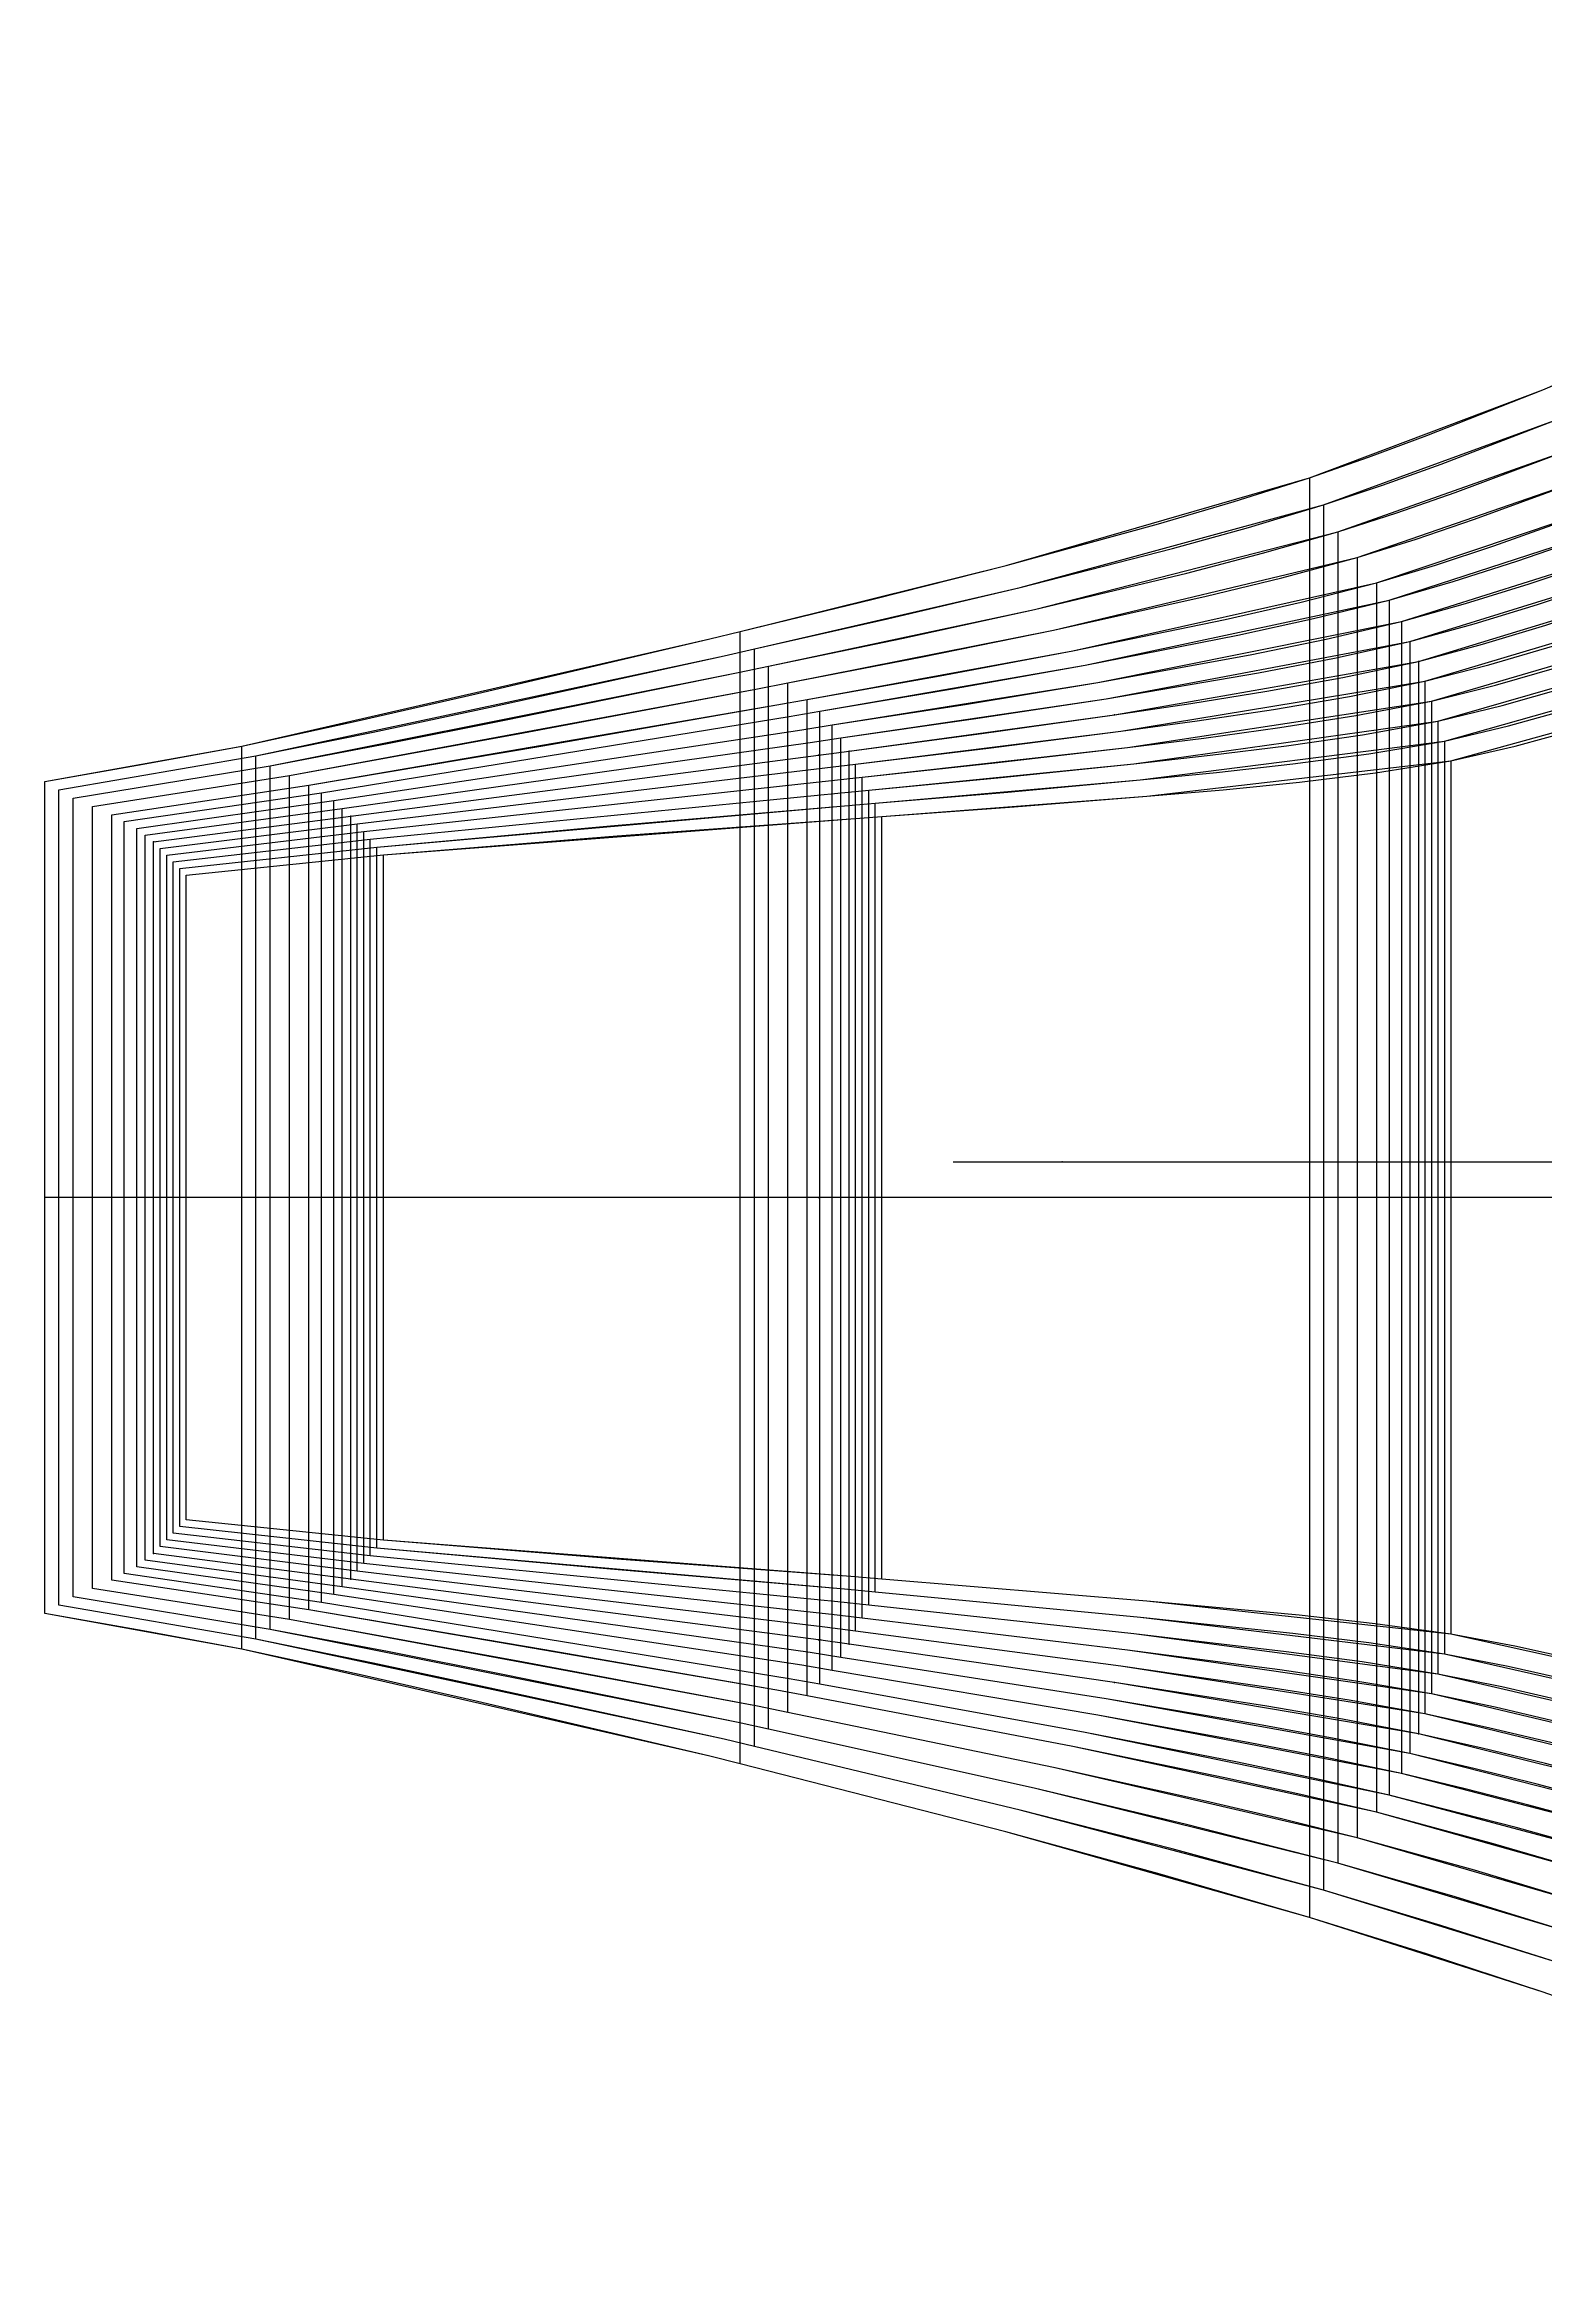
# Model space of a CAD drawing. Extents: x -177 to 1298, y -122 to 890.
# Drawn here: x 322 to 770, y 19 to 685 of the extents above; entities that cross this region are included whole.
import ezdxf

# ---------------------------------------------------------------- set-up
doc = ezdxf.new("R2010")
doc.units = 0

# ---------------------------------------------------------------- blocks, each defined once
blk = doc.blocks.new('ORILEG WB LL_26')
at = {"layer": '1'}
for points in [[(364.4596, 437.5938), (423.2656, 443.6923), (562.8209, 454.4721), (562.8209, 454.4721), (571.9928, 455.1655), (651.0757, 461.1904), (741.8655, 471.7111), (817.5295, 492.6635), (926.1298, 528.282), (995.9594, 553.0343), (1023.0587, 562.7777), (1051.0952, 572.9301)], [(364.4596, 245.2371), (364.4596, 437.5938)], [(741.8655, 211.1198), (651.1164, 220.9318), (571.9928, 227.584), (562.8209, 228.3537), (562.8209, 228.3537), (423.2656, 239.136), (364.4596, 245.2371)], [(1057.8618, 131.1174), (1029.0811, 139.0092), (1001.2554, 146.6165), (929.9093, 166.2202), (817.5524, 194.4142), (741.8655, 211.1198)]]:
    blk.add_lwpolyline(points, dxfattribs=at)
at = {"layer": '5'}
blk.add_line((635.5995, 352.0263), (1091.0672, 352.0263), dxfattribs=at)
at = {"layer": '7'}
blk.add_line((635.5995, 352.0263), (1091.0672, 352.0263), dxfattribs=at)
at = {"layer": '8'}
for p, q in [((741.8655, 471.7111), (741.8655, 211.1198)), ((571.9928, 227.584), (571.9928, 455.1655)), ((423.2656, 239.136), (423.2656, 443.6923))]:
    blk.add_line(p, q, dxfattribs=at)
blk.add_lwpolyline([(1209.3626, 341.4167), (1126.866, 341.4167), (1057.8618, 341.4167), (741.8655, 341.4167), (571.9928, 341.4167), (562.8615, 341.4167), (423.2656, 341.4167), (364.4596, 341.4167)], dxfattribs=at)
at = {"layer": '84'}
for points in [[(364.4596, 437.5938), (423.2656, 443.6923), (493.0242, 449.3057), (562.8209, 454.4721), (562.8209, 454.4721), (571.9928, 455.1655), (611.5508, 457.9849), (651.0757, 461.1904), (673.8671, 463.1208), (696.6255, 465.3763), (719.3128, 468.117), (741.8655, 471.7111), (760.9841, 476.1154), (779.9299, 481.2462), (817.5295, 492.6635), (871.9795, 510.0041), (926.1298, 528.282), (995.9594, 553.0343), (1023.0587, 562.7777), (1051.0952, 572.9301)], [(364.4596, 245.2371), (364.4596, 437.5938)], [(741.8655, 211.1198), (719.2671, 214.244), (696.5874, 216.7662), (651.1164, 220.9318), (571.9928, 227.584), (562.8209, 228.3537), (562.8209, 228.3537), (493.0242, 233.52), (423.2656, 239.136), (364.4596, 245.2371)], [(1057.8618, 131.1174), (1029.0811, 139.0092), (1001.2554, 146.6165), (929.9093, 166.2202), (873.8185, 180.6677), (817.5524, 194.4142), (779.8385, 203.4109), (760.9002, 207.5206), (741.8655, 211.1198)]]:
    blk.add_lwpolyline(points, dxfattribs=at)
at = {"layer": '85'}
for points in [[(741.8655, 471.7111), (741.8655, 211.1198)], [(571.9928, 227.584), (571.9928, 455.1655)], [(423.2656, 239.136), (423.2656, 443.6923)], [(1209.3626, 341.4167), (1126.866, 341.4167), (1057.8618, 341.4167), (741.8655, 341.4167), (571.9928, 341.4167), (562.8615, 341.4167), (423.2656, 341.4167), (364.4596, 341.4167)]]:
    blk.add_lwpolyline(points, dxfattribs=at)
blk = doc.blocks.new('ORILEG WB LL_28')
at = {"layer": '1'}
for points in [[(362.5089, 439.5928), (421.3149, 446.0012), (560.8803, 458.2592), (560.8803, 458.2592), (570.0421, 459.0619), (649.1453, 466.0367), (739.9173, 477.6521), (815.5941, 499.0262), (924.1816, 535.2619), (994.0087, 560.3088), (1021.1105, 570.1666), (1049.1471, 580.4307)], [(362.5089, 243.2381), (362.5089, 439.5928)], [(739.9173, 205.1787), (649.1758, 216.0829), (570.0421, 223.6877), (560.8803, 224.5665), (560.8803, 224.5665), (421.3149, 236.8271), (362.5089, 243.2381)], [(1055.9136, 123.6168), (1027.1303, 131.6203), (999.3046, 139.3419), (927.9611, 159.2403), (815.6093, 188.0566), (739.9173, 205.1787)]]:
    blk.add_lwpolyline(points, dxfattribs=at)
at = {"layer": '5'}
blk.add_line((633.6488, 352.0263), (1089.119, 352.0263), dxfattribs=at)
at = {"layer": '7'}
blk.add_line((633.6488, 352.0263), (1089.119, 352.0263), dxfattribs=at)
at = {"layer": '8'}
for p, q in [((739.9173, 477.6521), (739.9173, 205.1787)), ((570.0421, 223.6877), (570.0421, 459.0619)), ((421.3149, 236.8271), (421.3149, 446.0012))]:
    blk.add_line(p, q, dxfattribs=at)
blk.add_lwpolyline([(1211.3692, 341.4167), (1124.9178, 341.4167), (1055.9136, 341.4167), (739.9173, 341.4167), (570.0421, 341.4167), (560.9133, 341.4167), (421.3149, 341.4167), (362.5089, 341.4167)], dxfattribs=at)
at = {"layer": '84'}
for points in [[(362.5089, 439.5928), (421.3149, 446.0012), (491.0811, 452.308), (560.8803, 458.2592), (560.8803, 458.2592), (570.0421, 459.0619), (609.6128, 462.3562), (649.1453, 466.0367), (671.9367, 468.2618), (694.6926, 470.8068), (717.3723, 473.8243), (739.9173, 477.6521), (759.0359, 482.1936), (777.9868, 487.4311), (815.5941, 499.0262), (870.0364, 516.6843), (924.1816, 535.2619), (994.0087, 560.3088), (1021.1105, 570.1666), (1049.1471, 580.4307)], [(362.5089, 243.2381), (362.5089, 439.5928)], [(739.9173, 205.1787), (717.3215, 208.5391), (694.6443, 211.3331), (649.1758, 216.0829), (570.0421, 223.6877), (560.8803, 224.5665), (560.8803, 224.5665), (491.0811, 230.5178), (421.3149, 236.8271), (362.5089, 243.2381)], [(1055.9136, 123.6168), (1027.1303, 131.6203), (999.3046, 139.3419), (927.9611, 159.2403), (871.8728, 173.9901), (815.6093, 188.0566), (777.8903, 197.2285), (758.952, 201.4449), (739.9173, 205.1787)]]:
    blk.add_lwpolyline(points, dxfattribs=at)
at = {"layer": '85'}
for points in [[(739.9173, 477.6521), (739.9173, 205.1787)], [(570.0421, 223.6877), (570.0421, 459.0619)], [(421.3149, 236.8271), (421.3149, 446.0012)], [(1211.3692, 341.4167), (1124.9178, 341.4167), (1055.9136, 341.4167), (739.9173, 341.4167), (570.0421, 341.4167), (560.9133, 341.4167), (421.3149, 341.4167), (362.5089, 341.4167)]]:
    blk.add_lwpolyline(points, dxfattribs=at)
blk = doc.blocks.new('ORILEG WB LL_30')
at = {"layer": '1'}
for points in [[(360.5607, 441.5917), (419.3667, 448.3126), (558.9398, 462.0489), (558.9398, 462.0489), (568.0939, 462.9608), (647.2174, 470.8856), (737.9666, 483.5932), (813.656, 505.3915), (922.2309, 542.2418), (992.0606, 567.6189), (1019.1598, 577.6062), (1047.1963, 587.9313)], [(360.5607, 241.2391), (360.5607, 441.5917)], [(737.9666, 199.2377), (647.2403, 211.2341), (568.0939, 219.7888), (558.9398, 220.7769), (558.9398, 220.7769), (419.3667, 234.5157), (360.5607, 241.2391)], [(1053.9629, 116.1162), (1025.1822, 124.2111), (997.3565, 132.0547), (926.0104, 152.2603), (813.6687, 181.699), (737.9666, 199.2377)]]:
    blk.add_lwpolyline(points, dxfattribs=at)
at = {"layer": '5'}
blk.add_line((631.7006, 352.0263), (1087.1683, 352.0263), dxfattribs=at)
at = {"layer": '7'}
blk.add_line((631.7006, 352.0263), (1087.1683, 352.0263), dxfattribs=at)
at = {"layer": '8'}
for p, q in [((737.9666, 483.5932), (737.9666, 199.2377)), ((568.0939, 219.7888), (568.0939, 462.9608)), ((419.3667, 234.5157), (419.3667, 448.3126))]:
    blk.add_line(p, q, dxfattribs=at)
blk.add_lwpolyline([(1213.3682, 341.4167), (1122.9671, 341.4167), (1053.9629, 341.4167), (737.9666, 341.4167), (568.0939, 341.4167), (558.9626, 341.4167), (419.3667, 341.4167), (360.5607, 341.4167)], dxfattribs=at)
at = {"layer": '84'}
for points in [[(360.5607, 441.5917), (419.3667, 448.3126), (558.9398, 462.0489), (558.9398, 462.0489), (568.0939, 462.9608), (607.6773, 466.7301), (647.2174, 470.8856), (670.0063, 473.4053), (692.7571, 476.2399), (715.4317, 479.5292), (737.9666, 483.5932), (757.0877, 488.2719), (776.0412, 493.616), (813.656, 505.3915), (868.0933, 523.362), (922.2309, 542.2418), (992.0606, 567.6189), (1019.1598, 577.6062), (1047.1963, 587.9313)], [(360.5607, 241.2391), (360.5607, 441.5917)], [(737.9666, 199.2377), (715.3758, 202.8343), (692.7038, 205.9001), (647.2403, 211.2341), (568.0939, 219.7888), (558.9398, 220.7769), (558.9398, 220.7769), (419.3667, 234.5157), (360.5607, 241.2391)], [(1053.9629, 116.1162), (1025.1822, 124.2111), (997.3565, 132.0547), (926.0104, 152.2603), (869.9272, 167.3124), (813.6687, 181.699), (775.9421, 191.0487), (757.0013, 195.3692), (737.9666, 199.2377)]]:
    blk.add_lwpolyline(points, dxfattribs=at)
at = {"layer": '85'}
for points in [[(737.9666, 483.5932), (737.9666, 199.2377)], [(568.0939, 219.7888), (568.0939, 462.9608)], [(419.3667, 234.5157), (419.3667, 448.3126)], [(1213.3682, 341.4167), (1122.9671, 341.4167), (1053.9629, 341.4167), (737.9666, 341.4167), (568.0939, 341.4167), (558.9626, 341.4167), (419.3667, 341.4167), (360.5607, 341.4167)]]:
    blk.add_lwpolyline(points, dxfattribs=at)
blk = doc.blocks.new('ORILEG WB LL_32')
at = {"layer": '1'}
for points in [[(358.6125, 443.5907), (417.4186, 450.6214), (556.9992, 465.8361), (556.9992, 465.8361), (566.1457, 466.8597), (645.2896, 475.7319), (736.0184, 489.5342), (811.718, 511.7542), (920.2827, 549.2217), (990.1124, 574.8884), (1017.2116, 584.9874), (1045.2456, 595.4319)], [(358.6125, 239.2401), (358.6125, 443.5907)], [(736.0184, 193.2966), (645.3048, 206.3852), (566.1457, 215.8924), (556.9992, 216.9897), (556.9992, 216.9897), (417.4186, 232.2069), (358.6125, 239.2401)], [(1052.0147, 108.6155), (1023.234, 116.8299), (995.4083, 124.7852), (924.0622, 145.2804), (811.7282, 175.3413), (736.0184, 193.2966)]]:
    blk.add_lwpolyline(points, dxfattribs=at)
at = {"layer": '5'}
blk.add_line((629.7524, 352.0263), (1085.2201, 352.0263), dxfattribs=at)
at = {"layer": '7'}
blk.add_line((629.7524, 352.0263), (1085.2201, 352.0263), dxfattribs=at)
at = {"layer": '8'}
for p, q in [((736.0184, 489.5342), (736.0184, 193.2966)), ((566.1457, 215.8924), (566.1457, 466.8597)), ((417.4186, 232.2069), (417.4186, 450.6214))]:
    blk.add_line(p, q, dxfattribs=at)
blk.add_lwpolyline([(1215.3647, 341.4167), (1121.0189, 341.4167), (1052.0147, 341.4167), (736.0184, 341.4167), (566.1457, 341.4167), (557.0144, 341.4167), (417.4186, 341.4167), (358.6125, 341.4167)], dxfattribs=at)
at = {"layer": '84'}
for points in [[(358.6125, 443.5907), (417.4186, 450.6214), (556.9992, 465.8361), (556.9992, 465.8361), (566.1457, 466.8597), (605.7392, 471.104), (645.2896, 475.7319), (668.0759, 478.5462), (690.8216, 481.6704), (713.4886, 485.234), (736.0184, 489.5342), (755.137, 494.3501), (774.0955, 499.7984), (811.718, 511.7542), (866.1502, 530.0422), (920.2827, 549.2217), (990.1124, 574.8884), (1017.2116, 584.9874), (1045.2456, 595.4319)], [(358.6125, 239.2401), (358.6125, 443.5907)], [(736.0184, 193.2966), (713.4302, 197.1294), (690.7607, 200.4696), (645.3048, 206.3852), (566.1457, 215.8924), (556.9992, 216.9897), (556.9992, 216.9897), (417.4186, 232.2069), (358.6125, 239.2401)], [(1052.0147, 108.6155), (1023.234, 116.8299), (995.4083, 124.7852), (924.0622, 145.2804), (867.979, 160.6347), (811.7282, 175.3413), (773.9939, 184.8689), (755.0506, 189.2936), (736.0184, 193.2966)]]:
    blk.add_lwpolyline(points, dxfattribs=at)
at = {"layer": '85'}
for points in [[(736.0184, 489.5342), (736.0184, 193.2966)], [(566.1457, 215.8924), (566.1457, 466.8597)], [(417.4186, 232.2069), (417.4186, 450.6214)], [(1215.3647, 341.4167), (1121.0189, 341.4167), (1052.0147, 341.4167), (736.0184, 341.4167), (566.1457, 341.4167), (557.0144, 341.4167), (417.4186, 341.4167), (358.6125, 341.4167)]]:
    blk.add_lwpolyline(points, dxfattribs=at)
blk = doc.blocks.new('ORILEG WB LL_34')
at = {"layer": '1'}
for points in [[(356.6618, 445.5897), (415.4679, 452.9328), (555.0561, 469.6257), (555.0561, 469.6257), (564.195, 470.756), (643.3592, 480.5782), (734.0677, 495.4753), (809.78, 518.1194), (918.332, 556.2016), (988.1617, 582.1579), (1015.2609, 592.3687), (1043.2974, 602.9325)], [(356.6618, 237.2411), (356.6618, 445.5897)], [(734.0677, 187.3555), (643.3668, 201.5364), (564.195, 211.9935), (555.0561, 213.2), (555.0561, 213.2), (415.4679, 229.8955), (356.6618, 237.2411)], [(1050.064, 101.1149), (1021.2833, 109.4487), (993.4575, 117.5157), (922.1115, 138.3005), (809.7851, 168.9837), (734.0677, 187.3555)]]:
    blk.add_lwpolyline(points, dxfattribs=at)
at = {"layer": '5'}
blk.add_line((627.8017, 352.0263), (1083.2694, 352.0263), dxfattribs=at)
at = {"layer": '7'}
blk.add_line((627.8017, 352.0263), (1083.2694, 352.0263), dxfattribs=at)
at = {"layer": '8'}
for p, q in [((734.0677, 495.4753), (734.0677, 187.3555)), ((564.195, 211.9935), (564.195, 470.756)), ((415.4679, 229.8955), (415.4679, 452.9328))]:
    blk.add_line(p, q, dxfattribs=at)
blk.add_lwpolyline([(1217.3509, 341.4167), (1119.0682, 341.4167), (1050.064, 341.4167), (734.0677, 341.4167), (564.195, 341.4167), (555.0637, 341.4167), (415.4679, 341.4167), (356.6618, 341.4167)], dxfattribs=at)
at = {"layer": '84'}
for points in [[(356.6618, 445.5897), (415.4679, 452.9328), (555.0561, 469.6257), (555.0561, 469.6257), (564.195, 470.756), (603.8038, 475.4753), (643.3592, 480.5782), (666.1455, 483.6872), (688.8862, 487.1009), (711.5455, 490.9389), (734.0677, 495.4753), (753.1888, 500.4283), (772.1499, 505.9833), (809.78, 518.1194), (864.2046, 536.7249), (918.332, 556.2016), (988.1617, 582.1579), (1015.2609, 592.3687), (1043.2974, 602.9325)], [(356.6618, 237.2411), (356.6618, 445.5897)], [(734.0677, 187.3555), (711.4845, 191.4246), (688.8176, 195.0365), (643.3668, 201.5364), (564.195, 211.9935), (555.0561, 213.2), (555.0561, 213.2), (415.4679, 229.8955), (356.6618, 237.2411)], [(1050.064, 101.1149), (1021.2833, 109.4487), (993.4575, 117.5157), (922.1115, 138.3005), (866.0334, 153.9545), (809.7851, 168.9837), (772.0458, 178.6891), (753.0999, 183.2179), (734.0677, 187.3555)]]:
    blk.add_lwpolyline(points, dxfattribs=at)
at = {"layer": '85'}
for points in [[(734.0677, 495.4753), (734.0677, 187.3555)], [(564.195, 211.9935), (564.195, 470.756)], [(415.4679, 229.8955), (415.4679, 452.9328)], [(1217.3509, 341.4167), (1119.0682, 341.4167), (1050.064, 341.4167), (734.0677, 341.4167), (564.195, 341.4167), (555.0637, 341.4167), (415.4679, 341.4167), (356.6618, 341.4167)]]:
    blk.add_lwpolyline(points, dxfattribs=at)
blk = doc.blocks.new('ORILEG WB LL_36')
at = {"layer": '1'}
for points in [[(354.7136, 447.5887), (413.5197, 455.2443), (553.1155, 473.4154), (553.1155, 473.4154), (562.2443, 474.6575), (641.4313, 485.4296), (732.1195, 501.4164), (807.8445, 524.4846), (916.3838, 563.1816), (986.2135, 589.4274), (1013.3102, 599.7499), (1041.3493, 610.4332)], [(354.7136, 235.2422), (354.7136, 447.5887)], [(732.1195, 181.4145), (641.4313, 196.6926), (562.2443, 208.0997), (553.1155, 209.4129), (553.1155, 209.4129), (413.5197, 227.5866), (354.7136, 235.2422)], [(1048.1158, 93.6143), (1019.3325, 102.0674), (991.5094, 110.2488), (920.1633, 131.3206), (807.8445, 162.6286), (732.1195, 181.4145)]]:
    blk.add_lwpolyline(points, dxfattribs=at)
at = {"layer": '2'}
for p in [(732.1195, 501.4164), (562.2443, 474.6575), (553.1155, 473.4154), (553.1155, 473.4154), (413.5197, 455.2443), (354.7136, 447.5887), (354.7136, 447.5887), (625.8535, 352.0263), (354.7136, 341.4167), (354.7136, 235.2422), (354.7136, 235.2422), (413.5197, 227.5866), (553.1155, 209.4129), (553.1155, 209.4129), (562.2443, 208.0997), (732.1195, 181.4145)]:
    blk.add_point(p, dxfattribs=at)
at = {"layer": '3'}
for p in [(732.1195, 501.4164), (641.4313, 485.4296), (562.2443, 474.6575), (413.5197, 455.2443), (413.5197, 341.4167), (553.1155, 341.4167), (562.2443, 341.4167), (732.1195, 341.4167), (413.5197, 227.5866), (562.2443, 208.0997), (641.4313, 196.6926), (732.1195, 181.4145), (732.1195, 181.4145)]:
    blk.add_point(p, dxfattribs=at)
at = {"layer": '4'}
for p in [(732.1195, 501.4164, -3.998), (553.1155, 473.4154, -3.998), (553.1155, 209.4129, -3.998), (732.1195, 181.4145, -3.998), (732.1195, 181.4145, -3.998)]:
    blk.add_point(p, dxfattribs=at)
at = {"layer": '5'}
blk.add_line((625.8535, 352.0263), (1081.3212, 352.0263), dxfattribs=at)
at = {"layer": '7'}
blk.add_line((625.8535, 352.0263), (1081.3212, 352.0263), dxfattribs=at)
at = {"layer": '8'}
for p, q in [((732.1195, 501.4164), (732.1195, 181.4145)), ((562.2443, 208.0997), (562.2443, 474.6575)), ((413.5197, 227.5866), (413.5197, 455.2443))]:
    blk.add_line(p, q, dxfattribs=at)
blk.add_lwpolyline([(1219.3372, 341.4167), (1117.1175, 341.4167), (1048.1158, 341.4167), (732.1195, 341.4167), (562.2443, 341.4167), (553.1155, 341.4167), (413.5197, 341.4167), (354.7136, 341.4167)], dxfattribs=at)
at = {"layer": '84'}
for points in [[(354.7136, 447.5887), (413.5197, 455.2443), (553.1155, 473.4154), (553.1155, 473.4154), (562.2443, 474.6575), (601.8658, 479.8543), (641.4313, 485.4296), (664.2151, 488.8307), (686.9507, 492.534), (709.6024, 496.6437), (732.1195, 501.4164), (751.2381, 506.5065), (770.2043, 512.1682), (807.8445, 524.4846), (862.2615, 543.4076), (916.3838, 563.1816), (986.2135, 589.4274), (1013.3102, 599.7499), (1041.3493, 610.4332)], [(354.7136, 235.2422), (354.7136, 447.5887)], [(732.1195, 181.4145), (709.5363, 185.7198), (686.8745, 189.6085), (641.4313, 196.6926), (562.2443, 208.0997), (553.1155, 209.4129), (553.1155, 209.4129), (413.5197, 227.5866), (354.7136, 235.2422)], [(1048.1158, 93.6143), (1019.3325, 102.0674), (991.5094, 110.2488), (920.1633, 131.3206), (864.0852, 147.2769), (807.8445, 162.6286), (770.095, 172.5092), (751.1466, 177.1422), (732.1195, 181.4145)]]:
    blk.add_lwpolyline(points, dxfattribs=at)
at = {"layer": '85'}
for points in [[(732.1195, 501.4164), (732.1195, 181.4145)], [(562.2443, 208.0997), (562.2443, 474.6575)], [(413.5197, 227.5866), (413.5197, 455.2443)], [(1219.3372, 341.4167), (1117.1175, 341.4167), (1048.1158, 341.4167), (732.1195, 341.4167), (562.2443, 341.4167), (553.1155, 341.4167), (413.5197, 341.4167), (354.7136, 341.4167)]]:
    blk.add_lwpolyline(points, dxfattribs=at)
at = {"layer": '1'}
for s, p in [('# 754', (732.1195, 501.4164)), ('# 753', (553.1155, 473.4154)), ('# 4', (562.2443, 474.6575)), ('# 3', (413.5197, 455.2443)), ('# 548', (354.7136, 447.5887)), ('# 548', (354.7136, 447.5887)), ('# 547', (354.7136, 235.2422)), ('# 547', (354.7136, 235.2422)), ('# 2', (413.5197, 227.5866)), ('# 752', (553.1155, 209.4129)), ('# 1', (562.2443, 208.0997)), ('# 751', (732.1195, 181.4145)), ('# 751', (732.1195, 181.4145))]:
    blk.add_text(s, height=0.25, dxfattribs=at).set_placement(p)
at = {"layer": '8'}
for s, p in [('# 754', (732.1195, 501.4164)), ('NM', (732.1195, 501.4164)), ('# 4', (562.2443, 474.6575)), ('# 3', (413.5197, 455.2443)), ('# 0', (354.7136, 341.4167)), ('# 0', (553.1155, 341.4167)), ('# 0', (732.1195, 341.4167)), ('# 2', (413.5197, 227.5866)), ('NM', (413.5197, 227.5866)), ('# 1', (562.2443, 208.0997)), ('NM', (562.2443, 208.0997)), ('# 751', (732.1195, 181.4145))]:
    blk.add_text(s, height=0.25, dxfattribs=at).set_placement(p)
at = {"layer": '85'}
for p in [(732.1195, 501.4164), (413.5197, 227.5866), (562.2443, 208.0997)]:
    blk.add_text('NM', height=0.25, dxfattribs=at).set_placement(p)
blk = doc.blocks.new('ORILEG WB LL_38')
at = {"layer": '1'}
for points in [[(352.2117, 449.5877), (411.0178, 457.5531), (550.6238, 477.2025), (550.6238, 477.2025), (559.7449, 478.5487), (638.9472, 490.2709), (729.6176, 507.3574), (805.3528, 530.8474), (913.8819, 570.1615), (983.7141, 596.6943), (1010.8108, 607.1312), (1038.8474, 617.9338)], [(352.2117, 233.2432), (352.2117, 449.5877)], [(729.6176, 175.4734), (638.9396, 191.8412), (559.7449, 204.1983), (550.6238, 205.6232), (550.6238, 205.6232), (411.0178, 225.2752), (352.2117, 233.2432)], [(1045.6139, 86.1137), (1016.8332, 94.6862), (989.0049, 102.9767), (917.6614, 124.3305), (805.3477, 156.2659), (729.6176, 175.4734)]]:
    blk.add_lwpolyline(points, dxfattribs=at)
at = {"layer": '5'}
blk.add_line((623.3516, 352.0263), (1078.8193, 352.0263), dxfattribs=at)
at = {"layer": '7'}
blk.add_line((623.3516, 352.0263), (1078.8193, 352.0263), dxfattribs=at)
at = {"layer": '8'}
for p, q in [((729.6176, 507.3574), (729.6176, 175.4734)), ((559.7449, 204.1983), (559.7449, 478.5487)), ((411.0178, 225.2752), (411.0178, 457.5531))]:
    blk.add_line(p, q, dxfattribs=at)
blk.add_lwpolyline([(1220.8587, 341.4167), (1114.6181, 341.4167), (1045.6139, 341.4167), (729.6176, 341.4167), (559.7449, 341.4167), (550.6136, 341.4167), (411.0178, 341.4167), (352.2117, 341.4167)], dxfattribs=at)
at = {"layer": '84'}
for points in [[(352.2117, 449.5877), (411.0178, 457.5531), (550.6238, 477.2025), (550.6238, 477.2025), (559.7449, 478.5487), (599.3765, 484.218), (638.9472, 490.2709), (684.4589, 497.9645), (707.1056, 502.346), (729.6176, 507.3574), (748.7362, 512.5847), (767.7049, 518.3506), (805.3528, 530.8474), (859.7646, 550.0879), (913.8819, 570.1615), (983.7141, 596.6943), (1010.8108, 607.1312), (1038.8474, 617.9338)], [(352.2117, 233.2432), (352.2117, 449.5877)], [(729.6176, 175.4734), (707.037, 180.0175), (684.3777, 184.1755), (638.9396, 191.8412), (559.7449, 204.1983), (550.6238, 205.6232), (550.6238, 205.6232), (411.0178, 225.2752), (352.2117, 233.2432)], [(1045.6139, 86.1137), (1016.8332, 94.6862), (989.0049, 102.9767), (917.6614, 124.3305), (861.5858, 140.5916), (805.3477, 156.2659), (767.5931, 166.3269), (748.6447, 171.064), (729.6176, 175.4734)]]:
    blk.add_lwpolyline(points, dxfattribs=at)
at = {"layer": '85'}
for points in [[(729.6176, 507.3574), (729.6176, 175.4734)], [(559.7449, 204.1983), (559.7449, 478.5487)], [(411.0178, 225.2752), (411.0178, 457.5531)], [(1220.8587, 341.4167), (1114.6181, 341.4167), (1045.6139, 341.4167), (729.6176, 341.4167), (559.7449, 341.4167), (550.6136, 341.4167), (411.0178, 341.4167), (352.2117, 341.4167)]]:
    blk.add_lwpolyline(points, dxfattribs=at)
blk = doc.blocks.new('ORILEG WB LL_40')
at = {"layer": '1'}
for points in [[(349.7123, 451.5867), (408.5184, 459.8645), (548.1321, 480.9922), (548.1321, 480.9922), (557.2456, 482.4451), (636.4682, 495.1172), (727.1182, 513.2985), (802.8661, 537.2126), (911.3825, 577.1414), (981.2122, 603.9638), (1008.3089, 614.5124), (1036.348, 625.4344)], [(349.7123, 231.2442), (349.7123, 451.5867)], [(727.1182, 169.5324), (636.4529, 186.9923), (557.2456, 200.3019), (548.1321, 201.8335), (548.1321, 201.8335), (408.5184, 222.9638), (349.7123, 231.2442)], [(1043.1146, 78.6131), (1014.3313, 87.3049), (986.5056, 95.7073), (915.1621, 117.3506), (802.856, 149.9083), (727.1182, 169.5324)]]:
    blk.add_lwpolyline(points, dxfattribs=at)
at = {"layer": '5'}
blk.add_line((620.8523, 352.0263), (1076.32, 352.0263), dxfattribs=at)
at = {"layer": '7'}
blk.add_line((620.8523, 352.0263), (1076.32, 352.0263), dxfattribs=at)
at = {"layer": '8'}
for p, q in [((727.1182, 513.2985), (727.1182, 169.5324)), ((557.2456, 200.3019), (557.2456, 482.4451)), ((408.5184, 222.9638), (408.5184, 459.8645))]:
    blk.add_line(p, q, dxfattribs=at)
blk.add_lwpolyline([(1222.3801, 341.4167), (1112.1162, 341.4167), (1043.1146, 341.4167), (727.1182, 341.4167), (557.2456, 341.4167), (548.1143, 341.4167), (408.5184, 341.4167), (349.7123, 341.4167)], dxfattribs=at)
at = {"layer": '84'}
for points in [[(349.7123, 451.5867), (408.5184, 459.8645), (548.1321, 480.9922), (548.1321, 480.9922), (557.2456, 482.4451), (596.8873, 488.5868), (636.4682, 495.1172), (681.9697, 503.3925), (704.6113, 508.0509), (727.1182, 513.2985), (746.2343, 518.663), (765.2055, 524.5354), (802.8661, 537.2126), (857.2678, 556.7706), (911.3825, 577.1414), (981.2122, 603.9638), (1008.3089, 614.5124), (1036.348, 625.4344)], [(349.7123, 231.2442), (349.7123, 451.5867)], [(727.1182, 169.5324), (704.5351, 174.3126), (681.8834, 178.7449), (636.4529, 186.9923), (557.2456, 200.3019), (548.1321, 201.8335), (548.1321, 201.8335), (408.5184, 222.9638), (349.7123, 231.2442)], [(1043.1146, 78.6131), (1014.3313, 87.3049), (986.5056, 95.7073), (915.1621, 117.3506), (859.089, 133.9114), (802.856, 149.9083), (765.0938, 160.1471), (746.1403, 164.9883), (727.1182, 169.5324)]]:
    blk.add_lwpolyline(points, dxfattribs=at)
at = {"layer": '85'}
for points in [[(727.1182, 513.2985), (727.1182, 169.5324)], [(557.2456, 200.3019), (557.2456, 482.4451)], [(408.5184, 222.9638), (408.5184, 459.8645)], [(1222.3801, 341.4167), (1112.1162, 341.4167), (1043.1146, 341.4167), (727.1182, 341.4167), (557.2456, 341.4167), (548.1143, 341.4167), (408.5184, 341.4167), (349.7123, 341.4167)]]:
    blk.add_lwpolyline(points, dxfattribs=at)
blk = doc.blocks.new('ORILEG WB LL_42')
at = {"layer": '1'}
for points in [[(345.9608, 453.5856), (404.7668, 462.2115), (544.3906, 484.9927), (544.3906, 484.9927), (553.494, 486.565), (632.7395, 500.3039), (723.3667, 519.7094), (799.1323, 544.2586), (907.6309, 585.1119), (977.4632, 612.4017), (1004.5599, 623.1332), (1032.5964, 634.1847)], [(345.9608, 229.2452), (345.9608, 453.5856)], [(723.3667, 163.1214), (632.7141, 181.8082), (553.494, 196.182), (544.3906, 197.833), (544.3906, 197.833), (404.7668, 220.6168), (345.9608, 229.2452)], [(1039.363, 69.8628), (1010.5822, 78.735), (982.754, 87.3049), (911.4105, 109.3801), (799.1145, 142.8725), (723.3667, 163.1214)]]:
    blk.add_lwpolyline(points, dxfattribs=at)
at = {"layer": '5'}
blk.add_line((617.1007, 352.0263), (1072.5684, 352.0263), dxfattribs=at)
at = {"layer": '7'}
blk.add_line((617.1007, 352.0263), (1072.5684, 352.0263), dxfattribs=at)
at = {"layer": '8'}
for p, q in [((723.3667, 519.7094), (723.3667, 163.1214)), ((553.494, 196.182), (553.494, 486.565)), ((404.7668, 220.6168), (404.7668, 462.2115))]:
    blk.add_line(p, q, dxfattribs=at)
blk.add_lwpolyline([(1225.6415, 341.4167), (1108.3672, 341.4167), (1039.363, 341.4167), (723.3667, 341.4167), (553.494, 341.4167), (544.3627, 341.4167), (404.7668, 341.4167), (345.9608, 341.4167)], dxfattribs=at)
at = {"layer": '84'}
for points in [[(345.9608, 453.5856), (404.7668, 462.2115), (544.3906, 484.9927), (544.3906, 484.9927), (553.494, 486.565), (593.151, 493.2401), (632.7395, 500.3039), (678.2334, 509.2243), (700.8673, 514.1875), (723.3667, 519.7094), (742.4878, 525.2568), (761.4641, 531.2893), (799.1323, 544.2586), (853.5264, 564.2915), (907.6309, 585.1119), (977.4632, 612.4017), (1004.5599, 623.1332), (1032.5964, 634.1847)], [(345.9608, 229.2452), (345.9608, 453.5856)], [(723.3667, 163.1214), (700.7861, 168.1785), (678.1369, 172.9182), (632.7141, 181.8082), (553.494, 196.182), (544.3906, 197.833), (544.3906, 197.833), (404.7668, 220.6168), (345.9608, 229.2452)], [(1039.363, 69.8628), (1010.5822, 78.735), (982.754, 87.3049), (911.4105, 109.3801), (855.34, 126.393), (799.1145, 142.8725), (761.3447, 153.3983), (723.3667, 163.1214)]]:
    blk.add_lwpolyline(points, dxfattribs=at)
at = {"layer": '85'}
for points in [[(723.3667, 519.7094), (723.3667, 163.1214)], [(553.494, 196.182), (553.494, 486.565)], [(404.7668, 220.6168), (404.7668, 462.2115)], [(1225.6415, 341.4167), (1108.3672, 341.4167), (1039.363, 341.4167), (723.3667, 341.4167), (553.494, 341.4167), (544.3627, 341.4167), (404.7668, 341.4167), (345.9608, 341.4167)]]:
    blk.add_lwpolyline(points, dxfattribs=at)
blk = doc.blocks.new('ORILEG WB LL_44')
at = {"layer": '1'}
for points in [[(342.2117, 455.5846), (401.0152, 464.4543), (540.6467, 488.3989), (540.6467, 488.3989), (549.7424, 490.0575), (629.0031, 504.5431), (719.6176, 524.8098), (789.2365, 548.2667), (888.8807, 587.1185), (969.5181, 619.1428), (1000.8109, 631.7336), (1028.8474, 642.935)], [(342.2117, 227.2462), (342.2117, 455.5846)], [(719.6176, 158.0211), (628.9726, 177.5664), (549.7424, 192.6895), (540.6467, 194.4269), (540.6467, 194.4269), (401.0152, 218.374), (342.2117, 227.2462)], [(1035.6139, 61.1125), (1006.8332, 70.1142), (974.7962, 80.1904), (892.6602, 106.134), (789.3406, 138.4123), (719.6176, 158.0211)]]:
    blk.add_lwpolyline(points, dxfattribs=at)
at = {"layer": '5'}
blk.add_line((613.3516, 352.0263), (1068.8194, 352.0263), dxfattribs=at)
at = {"layer": '7'}
blk.add_line((613.3516, 352.0263), (1068.8194, 352.0263), dxfattribs=at)
at = {"layer": '8'}
for p, q in [((719.6176, 524.8098), (719.6176, 158.0211)), ((549.7424, 192.6895), (549.7424, 490.0575)), ((401.0152, 218.374), (401.0152, 464.4543))]:
    blk.add_line(p, q, dxfattribs=at)
blk.add_lwpolyline([(1228.9028, 341.4167), (1104.6181, 341.4167), (1035.6139, 341.4167), (719.6176, 341.4167), (549.7424, 341.4167), (540.6137, 341.4167), (401.0152, 341.4167), (342.2117, 341.4167)], dxfattribs=at)
at = {"layer": '84'}
for points in [[(342.2117, 455.5846), (401.0152, 464.4543), (470.8602, 476.2551), (540.6467, 488.3989), (540.6467, 488.3989), (549.7424, 490.0575), (589.4121, 497.1085), (629.0031, 504.5431), (674.5021, 513.8801), (697.131, 519.0567), (719.6176, 524.8098), (737.197, 530.1209), (754.6366, 535.8892), (789.2365, 548.2667), (839.1805, 567.3675), (888.8807, 587.1185), (969.5181, 619.1428), (1000.8109, 631.7336), (1028.8474, 642.935)], [(342.2117, 227.2462), (342.2117, 455.5846)], [(719.6176, 158.0211), (697.0472, 163.3144), (674.4031, 168.2674), (628.9726, 177.5664), (549.7424, 192.6895), (540.6467, 194.4269), (540.6467, 194.4269), (470.8602, 206.5732), (401.0152, 218.374), (342.2117, 227.2462)], [(1035.6139, 61.1125), (1006.8332, 70.1142), (974.7962, 80.1904), (892.6602, 106.134), (841.0601, 122.4738), (789.3406, 138.4123), (754.5833, 148.6027), (719.6176, 158.0211)]]:
    blk.add_lwpolyline(points, dxfattribs=at)
at = {"layer": '85'}
for points in [[(719.6176, 524.8098), (719.6176, 158.0211)], [(549.7424, 192.6895), (549.7424, 490.0575)], [(401.0152, 218.374), (401.0152, 464.4543)], [(1228.9028, 341.4167), (1104.6181, 341.4167), (1035.6139, 341.4167), (719.6176, 341.4167), (549.7424, 341.4167), (540.6137, 341.4167), (401.0152, 341.4167), (342.2117, 341.4167)]]:
    blk.add_lwpolyline(points, dxfattribs=at)
blk = doc.blocks.new('ORILEG WB LL_46')
at = {"layer": '1'}
for points in [[(336.4611, 458.084), (395.2672, 467.3575), (534.9088, 493.2223), (534.9088, 493.2223), (543.9944, 495.0206), (623.2805, 510.7407), (713.867, 532.4298), (783.5062, 556.4861), (883.1301, 596.2092), (963.7726, 628.7745), (995.0603, 641.5736), (1023.0968, 652.935)], [(336.4611, 224.7469), (336.4611, 458.084)], [(713.867, 150.4011), (623.2399, 171.3688), (543.9944, 187.7289), (534.9088, 189.6034), (534.9088, 189.6034), (395.2672, 215.4683), (336.4611, 224.7469)], [(1029.8634, 51.1125), (1001.0826, 60.2844), (969.0456, 70.5663), (886.9096, 97.0382), (783.6002, 130.2004), (713.867, 150.4011)]]:
    blk.add_lwpolyline(points, dxfattribs=at)
at = {"layer": '5'}
blk.add_line((607.6011, 352.0263), (1063.0688, 352.0263), dxfattribs=at)
at = {"layer": '7'}
blk.add_line((607.6011, 352.0263), (1063.0688, 352.0263), dxfattribs=at)
at = {"layer": '8'}
for p, q in [((713.867, 532.4298), (713.867, 150.4011)), ((543.9944, 187.7289), (543.9944, 495.0206)), ((395.2672, 215.4683), (395.2672, 467.3575))]:
    blk.add_line(p, q, dxfattribs=at)
blk.add_lwpolyline([(1233.7009, 341.4167), (1098.8675, 341.4167), (1029.8634, 341.4167), (713.867, 341.4167), (543.9944, 341.4167), (534.8631, 341.4167), (395.2672, 341.4167), (336.4611, 341.4167)], dxfattribs=at)
at = {"layer": '84'}
for points in [[(336.4611, 458.084), (395.2672, 467.3575), (465.1274, 480.06), (534.9088, 493.2223), (534.9088, 493.2223), (543.9944, 495.0206), (583.6768, 502.6889), (623.2805, 510.7407), (668.7643, 520.8296), (691.3855, 526.3617), (713.867, 532.4298), (731.4464, 537.9238), (748.8911, 543.8395), (783.5062, 556.4861), (833.4375, 576.034), (883.1301, 596.2092), (963.7726, 628.7745), (995.0603, 641.5736), (1023.0968, 652.935)], [(336.4611, 224.7469), (336.4611, 458.084)], [(713.867, 150.4011), (691.2966, 156.0094), (668.655, 161.318), (623.2399, 171.3688), (543.9944, 187.7289), (534.9088, 189.6034), (534.9088, 189.6034), (465.1274, 202.7632), (395.2672, 215.4683), (336.4611, 224.7469)], [(1029.8634, 51.1125), (1001.0826, 60.2844), (969.0456, 70.5663), (886.9096, 97.0382), (835.3121, 113.8073), (783.6002, 130.2004), (748.8327, 140.6576), (713.867, 150.4011)]]:
    blk.add_lwpolyline(points, dxfattribs=at)
at = {"layer": '85'}
for points in [[(713.867, 532.4298), (713.867, 150.4011)], [(543.9944, 187.7289), (543.9944, 495.0206)], [(395.2672, 215.4683), (395.2672, 467.3575)], [(1233.7009, 341.4167), (1098.8675, 341.4167), (1029.8634, 341.4167), (713.867, 341.4167), (543.9944, 341.4167), (534.8631, 341.4167), (395.2672, 341.4167), (336.4611, 341.4167)]]:
    blk.add_lwpolyline(points, dxfattribs=at)
blk = doc.blocks.new('ORILEG WB LL_48')
at = {"layer": '1'}
for points in [[(330.7106, 460.5833), (389.5141, 470.2633), (529.1684, 498.0483), (529.1684, 498.0483), (538.2413, 499.9838), (617.5579, 516.9383), (708.1165, 540.0498), (777.7709, 564.7056), (877.3795, 605.2998), (958.0195, 638.4036), (989.3097, 651.4135), (1017.3437, 662.935)], [(330.7106, 222.2475), (330.7106, 460.5833)], [(708.1165, 142.7811), (617.5045, 165.1686), (538.2413, 182.7632), (529.1684, 184.7774), (529.1684, 184.7774), (389.5141, 212.565), (330.7106, 222.2475)], [(1024.1128, 41.1125), (995.3321, 50.4546), (963.2925, 60.9423), (881.1565, 87.9425), (777.8598, 121.9886), (708.1165, 142.7811)]]:
    blk.add_lwpolyline(points, dxfattribs=at)
at = {"layer": '5'}
blk.add_line((601.8505, 352.0263), (1057.3182, 352.0263), dxfattribs=at)
at = {"layer": '7'}
blk.add_line((601.8505, 352.0263), (1057.3182, 352.0263), dxfattribs=at)
at = {"layer": '8'}
for p, q in [((708.1165, 540.0498), (708.1165, 142.7811)), ((538.2413, 182.7632), (538.2413, 499.9838)), ((389.5141, 212.565), (389.5141, 470.2633))]:
    blk.add_line(p, q, dxfattribs=at)
blk.add_lwpolyline([(1238.4482, 341.4167), (1093.117, 341.4167), (1024.1128, 341.4167), (708.1165, 341.4167), (538.2413, 341.4167), (529.1125, 341.4167), (389.5141, 341.4167), (330.7106, 341.4167)], dxfattribs=at)
at = {"layer": '84'}
for points in [[(330.7106, 460.5833), (389.5141, 470.2633), (424.4848, 476.9079), (459.3946, 483.87), (529.1684, 498.0483), (529.1684, 498.0483), (538.2413, 499.9838), (577.9415, 508.2693), (617.5579, 516.9383), (663.029, 527.7765), (685.64, 533.6667), (708.1165, 540.0498), (725.6933, 545.7241), (743.1431, 551.7897), (777.7709, 564.7056), (827.6921, 584.7004), (877.3795, 605.2998), (958.0195, 638.4036), (989.3097, 651.4135), (1017.3437, 662.935)], [(330.7106, 222.2475), (330.7106, 460.5833)], [(708.1165, 142.7811), (662.9096, 154.3711), (617.5045, 165.1686), (538.2413, 182.7632), (529.1684, 184.7774), (529.1684, 184.7774), (459.3946, 198.9557), (424.4848, 205.9204), (389.5141, 212.565), (330.7106, 222.2475)], [(1024.1128, 41.1125), (995.3321, 50.4546), (963.2925, 60.9423), (881.1565, 87.9425), (829.564, 105.1434), (777.8598, 121.9886), (743.0821, 132.71), (708.1165, 142.7811)]]:
    blk.add_lwpolyline(points, dxfattribs=at)
at = {"layer": '85'}
for points in [[(708.1165, 540.0498), (708.1165, 142.7811)], [(538.2413, 182.7632), (538.2413, 499.9838)], [(389.5141, 212.565), (389.5141, 470.2633)], [(1238.4482, 341.4167), (1093.117, 341.4167), (1024.1128, 341.4167), (708.1165, 341.4167), (538.2413, 341.4167), (529.1125, 341.4167), (389.5141, 341.4167), (330.7106, 341.4167)]]:
    blk.add_lwpolyline(points, dxfattribs=at)
blk = doc.blocks.new('ORILEG WB LL_50')
at = {"layer": '1'}
for points in [[(326.4586, 463.0827), (385.2647, 473.202), (524.9317, 503.0801), (524.9317, 503.0801), (533.9919, 505.168), (613.3338, 523.4661), (703.8671, 548.1295), (773.5444, 573.5829), (873.1301, 615.3379), (953.7726, 649.1631), (985.0603, 662.4524), (1013.0968, 674.1846)], [(326.4586, 219.7482), (326.4586, 463.0827)], [(703.8671, 134.7013), (613.2729, 158.6383), (533.9919, 177.5816), (524.9317, 179.7457), (524.9317, 179.7457), (385.2647, 209.6262), (326.4586, 219.7482)], [(1019.8634, 29.8628), (991.0801, 39.4234), (959.0456, 50.1854), (876.9097, 77.8866), (773.6231, 113.1164), (703.8671, 134.7013)]]:
    blk.add_lwpolyline(points, dxfattribs=at)
at = {"layer": '5'}
blk.add_line((597.5986, 352.0263), (1053.0688, 352.0263), dxfattribs=at)
at = {"layer": '7'}
blk.add_line((597.5986, 352.0263), (1053.0688, 352.0263), dxfattribs=at)
at = {"layer": '8'}
for p, q in [((703.8671, 548.1295), (703.8671, 134.7013)), ((533.9919, 177.5816), (533.9919, 505.168)), ((385.2647, 209.6262), (385.2647, 473.202))]:
    blk.add_line(p, q, dxfattribs=at)
blk.add_lwpolyline([(1241.7019, 341.4167), (1088.8676, 341.4167), (1019.8634, 341.4167), (703.8671, 341.4167), (533.9919, 341.4167), (524.8631, 341.4167), (385.2647, 341.4167), (326.4586, 341.4167)], dxfattribs=at)
at = {"layer": '84'}
for points in [[(326.4586, 463.0827), (385.2647, 473.202), (420.2557, 480.3039), (455.168, 487.7944), (524.9317, 503.0801), (524.9317, 503.0801), (533.9919, 505.168), (573.7098, 514.1265), (613.3338, 523.4661), (658.7948, 535.1146), (681.3982, 541.3934), (703.8671, 548.1295), (721.4464, 554.0299), (738.9038, 560.2961), (773.5444, 573.5829), (823.4528, 594.1721), (873.1301, 615.3379), (953.7726, 649.1631), (985.0603, 662.4524), (1013.0968, 674.1846)], [(326.4586, 219.7482), (326.4586, 463.0827)], [(703.8671, 134.7013), (658.6652, 147.033), (613.2729, 158.6383), (533.9919, 177.5816), (524.9317, 179.7457), (524.9317, 179.7457), (455.168, 195.0314), (420.2557, 202.5219), (385.2647, 209.6262), (326.4586, 219.7482)], [(1019.8634, 29.8628), (991.0801, 39.4234), (959.0456, 50.1854), (876.9097, 77.8866), (825.3172, 95.6615), (773.6231, 113.1164), (738.8352, 124.2111), (703.8671, 134.7013)]]:
    blk.add_lwpolyline(points, dxfattribs=at)
at = {"layer": '85'}
for points in [[(703.8671, 548.1295), (703.8671, 134.7013)], [(533.9919, 177.5816), (533.9919, 505.168)], [(385.2647, 209.6262), (385.2647, 473.202)], [(1241.7019, 341.4167), (1088.8676, 341.4167), (1019.8634, 341.4167), (703.8671, 341.4167), (533.9919, 341.4167), (524.8631, 341.4167), (385.2647, 341.4167), (326.4586, 341.4167)]]:
    blk.add_lwpolyline(points, dxfattribs=at)
blk = doc.blocks.new('ORILEG WB LL_52')
at = {"layer": '1'}
for points in [[(322.2117, 465.582), (381.0178, 476.1434), (520.6924, 508.1118), (520.6924, 508.1118), (529.745, 510.3496), (609.1149, 529.9939), (699.6177, 556.2093), (769.3178, 582.4602), (868.8807, 625.376), (949.5257, 659.9225), (980.8109, 673.4912), (1008.8474, 685.4343)], [(322.2117, 217.2488), (322.2117, 465.582)], [(699.6177, 126.6216), (609.0412, 152.1079), (529.745, 172.3975), (520.6924, 174.714), (520.6924, 174.714), (381.0178, 206.6849), (322.2117, 217.2488)], [(1015.614, 18.6132), (986.8332, 28.3922), (954.7962, 39.431), (872.6602, 67.8409), (769.3889, 104.2493), (699.6177, 126.6216)]]:
    blk.add_lwpolyline(points, dxfattribs=at)
at = {"layer": '5'}
blk.add_line((593.3517, 352.0263), (1048.8194, 352.0263), dxfattribs=at)
at = {"layer": '7'}
blk.add_line((593.3517, 352.0263), (1048.8194, 352.0263), dxfattribs=at)
at = {"layer": '8'}
for p, q in [((699.6177, 556.2093), (699.6177, 126.6216)), ((529.745, 172.3975), (529.745, 510.3496)), ((381.0178, 206.6849), (381.0178, 476.1434))]:
    blk.add_line(p, q, dxfattribs=at)
blk.add_lwpolyline([(1244.9557, 341.4167), (1084.6182, 341.4167), (1015.614, 341.4167), (699.6177, 341.4167), (529.745, 341.4167), (520.6137, 341.4167), (381.0178, 341.4167), (322.2117, 341.4167)], dxfattribs=at)
at = {"layer": '84'}
for points in [[(322.2117, 465.582), (351.6453, 470.6925), (381.0178, 476.1434), (416.0241, 483.7303), (450.9415, 491.7212), (520.6924, 508.1118), (520.6924, 508.1118), (529.745, 510.3496), (569.4782, 519.9787), (609.1149, 529.9939), (654.5606, 542.4526), (677.1539, 549.1176), (699.6177, 556.2093), (717.1995, 562.3332), (734.662, 568.8), (769.3178, 582.4602), (819.211, 603.6463), (868.8807, 625.376), (949.5257, 659.9225), (980.8109, 673.4912), (1008.8474, 685.4343)], [(322.2117, 217.2488), (322.2117, 465.582)], [(699.6177, 126.6216), (654.4234, 139.695), (609.0412, 152.1079), (529.745, 172.3975), (520.6924, 174.714), (520.6924, 174.714), (450.9415, 191.1046), (416.0241, 199.098), (381.0178, 206.6849), (351.6453, 212.1358), (322.2117, 217.2488)], [(1015.614, 18.6132), (986.8332, 28.3922), (954.7962, 39.431), (872.6602, 67.8409), (769.3889, 104.2493), (734.5909, 115.7123), (699.6177, 126.6216)]]:
    blk.add_lwpolyline(points, dxfattribs=at)
at = {"layer": '85'}
for points in [[(699.6177, 556.2093), (699.6177, 126.6216)], [(529.745, 172.3975), (529.745, 510.3496)], [(381.0178, 206.6849), (381.0178, 476.1434)], [(1244.9557, 341.4167), (1084.6182, 341.4167), (1015.614, 341.4167), (699.6177, 341.4167), (529.745, 341.4167), (520.6137, 341.4167), (381.0178, 341.4167), (322.2117, 341.4167)]]:
    blk.add_lwpolyline(points, dxfattribs=at)

msp = doc.modelspace()

# ---------------------------------------------------------------- block references
at = {"layer": '1'}
for name in ['ORILEG WB LL_52', 'ORILEG WB LL_50', 'ORILEG WB LL_48', 'ORILEG WB LL_46', 'ORILEG WB LL_44', 'ORILEG WB LL_42', 'ORILEG WB LL_40', 'ORILEG WB LL_38', 'ORILEG WB LL_36', 'ORILEG WB LL_34', 'ORILEG WB LL_32', 'ORILEG WB LL_30', 'ORILEG WB LL_28', 'ORILEG WB LL_26']:
    msp.add_blockref(name, (0, 0), dxfattribs=at)

doc.saveas('drawing.dxf')
